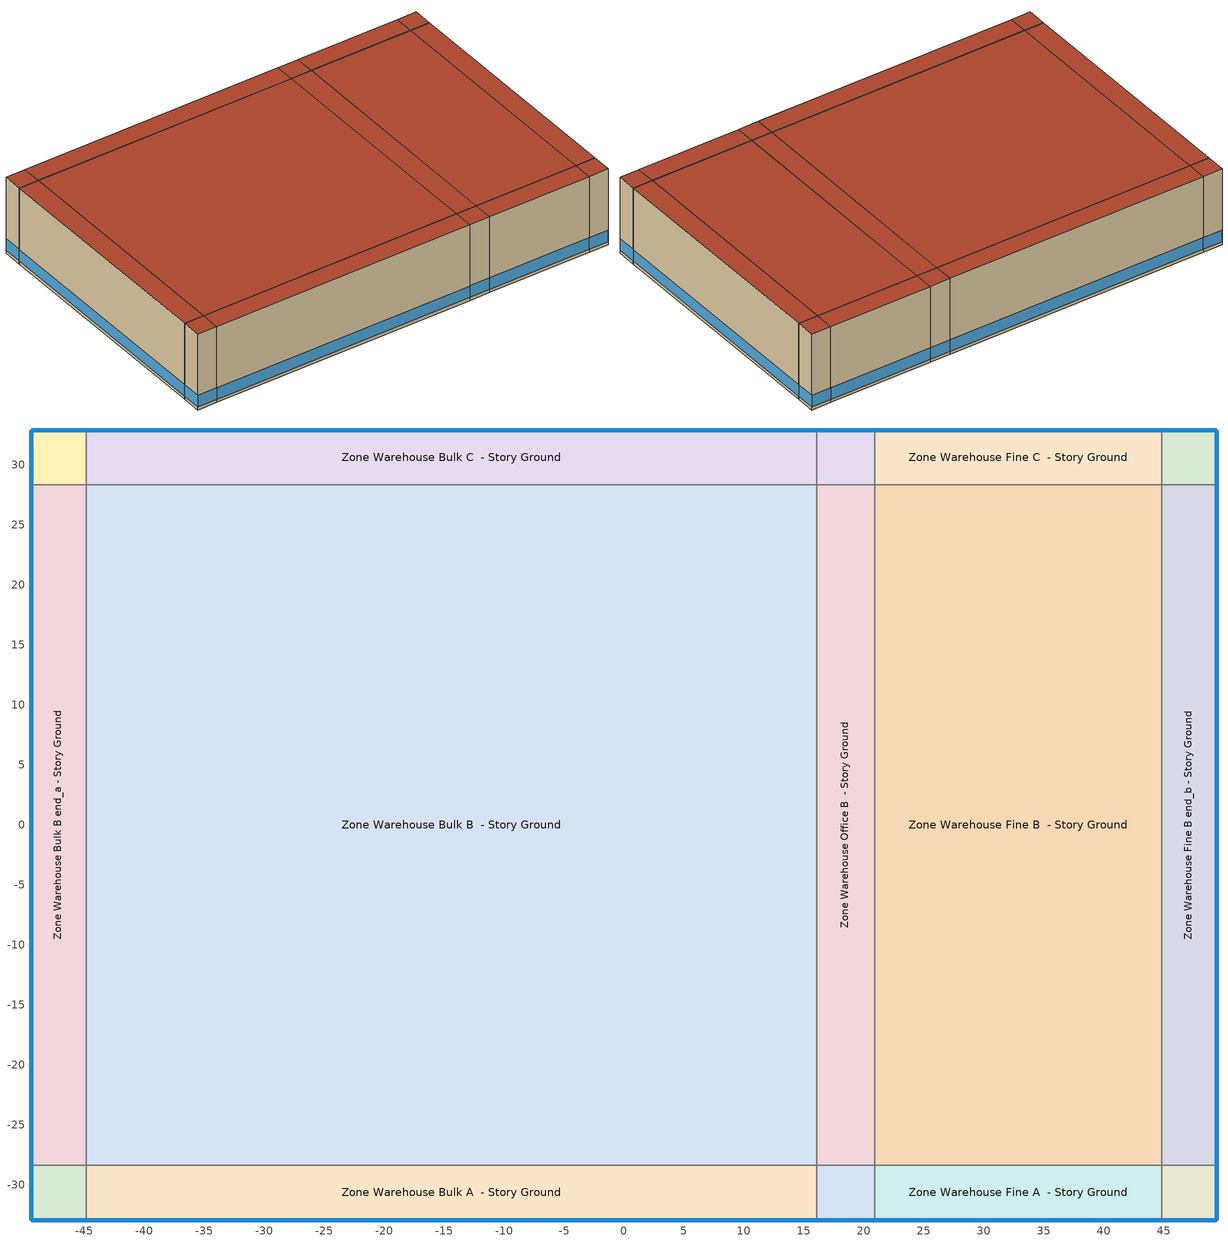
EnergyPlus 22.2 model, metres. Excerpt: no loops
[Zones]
Zone Warehouse Bulk A  - Story Ground
 floor ground (Foundation F 093 Perim 6089 Area 27839): -44.81,-32.92 -44.81,-28.35 16.08,-28.35 16.08,-32.92 z0
 wall outside (Typical Insulated Exterior Mass Wall R-20.83): -44.81,-32.92 16.08,-32.92 z0:18.29
 wall to Zone Warehouse Bulk A end_a - Story Ground (Typical Interior Wall): -44.81,-28.35 -44.81,-32.92 z0:18.29
 wall to Zone Warehouse Bulk B  - Story Ground (Typical Interior Wall): 16.08,-28.35 -44.81,-28.35 z0:18.29
 wall to Zone Warehouse Office A  - Story Ground (Typical Interior Wall): 16.08,-32.92 16.08,-28.35 z0:18.29
 window (U 0.38 SHGC 0.45 Simple Glazing Window U-0.38 SHGC 0.45): -44.79,-32.92 16.05,-32.92 z0.76:3.51
 roof outside (Typical Insulated Metal Building Roof R-27.03): 16.08,-32.92 16.08,-28.35 -44.81,-28.35 -44.81,-32.92 z18.29
Zone Warehouse Bulk A end_a - Story Ground
 floor ground (Foundation F 093 Perim 914 Area 209): -49.38,-32.92 -49.38,-28.35 -44.81,-28.35 -44.81,-32.92 z0
 wall outside (Typical Insulated Exterior Mass Wall R-20.83): -49.38,-28.35 -49.38,-32.92 -44.81,-32.92 z0:18.29
 wall to Zone Warehouse Bulk B end_a - Story Ground (Typical Interior Wall): -44.81,-28.35 -49.38,-28.35 z0:18.29
 window (U 0.38 SHGC 0.45 Simple Glazing Window U-0.38 SHGC 0.45): -49.38,-28.38 -49.38,-32.9 / -49.36,-32.92 -44.84,-32.92 z0.76:3.54
 roof outside (Typical Insulated Metal Building Roof R-27.03): -44.81,-32.92 -44.81,-28.35 -49.38,-28.35 -49.38,-32.92 z18.29
Zone Warehouse Bulk B  - Story Ground
 floor ground (Foundation F 093 Perim 0 Area 345251): -44.81,-28.35 -44.81,28.35 16.08,28.35 16.08,-28.35 z0
 wall to Zone Warehouse Bulk B end_a - Story Ground (Typical Interior Wall): -44.81,28.35 -44.81,-28.35 z0:18.29
 wall to Zone Warehouse Bulk C  - Story Ground (Typical Interior Wall): 16.08,28.35 -44.81,28.35 z0:18.29
 wall to Zone Warehouse Office B  - Story Ground (Typical Interior Wall): 16.08,-28.35 16.08,28.35 z0:18.29
 roof outside (Typical Insulated Metal Building Roof R-27.03): 16.08,-28.35 16.08,28.35 -44.81,28.35 -44.81,-28.35 z18.29
Zone Warehouse Bulk B end_a - Story Ground
 floor ground (Foundation F 093 Perim 567 Area 25923): -49.38,-28.35 -49.38,28.35 -44.81,28.35 -44.81,-28.35 z0
 wall outside (Typical Insulated Exterior Mass Wall R-20.83): -49.38,28.35 -49.38,-28.35 z0:18.29
 wall to Zone Warehouse Bulk C end_a - Story Ground (Typical Interior Wall): -44.81,28.35 -49.38,28.35 z0:18.29
 window (U 0.38 SHGC 0.45 Simple Glazing Window U-0.38 SHGC 0.45): -49.38,28.32 -49.38,-28.32 z0.76:3.51
 roof outside (Typical Insulated Metal Building Roof R-27.03): -44.81,-28.35 -44.81,28.35 -49.38,28.35 -49.38,-28.35 z18.29
Zone Warehouse Bulk C  - Story Ground
 floor ground (Foundation F 093 Perim 6089 Area 27839): -44.81,28.35 -44.81,32.92 16.08,32.92 16.08,28.35 z0
 wall outside (Typical Insulated Exterior Mass Wall R-20.83): 16.08,32.92 -44.81,32.92 z0:18.29
 wall to Zone Warehouse Bulk C end_a - Story Ground (Typical Interior Wall): -44.81,32.92 -44.81,28.35 z0:18.29
 wall to Zone Warehouse Office C  - Story Ground (Typical Interior Wall): 16.08,28.35 16.08,32.92 z0:18.29
 window (U 0.38 SHGC 0.45 Simple Glazing Window U-0.38 SHGC 0.45): 16.05,32.92 -44.79,32.92 z0.76:3.51
 roof outside (Typical Insulated Metal Building Roof R-27.03): 16.08,28.35 16.08,32.92 -44.81,32.92 -44.81,28.35 z18.29
Zone Warehouse Bulk C end_a - Story Ground
 floor ground (Foundation F 093 Perim 914 Area 209): -49.38,28.35 -49.38,32.92 -44.81,32.92 -44.81,28.35 z0
 wall outside (Typical Insulated Exterior Mass Wall R-20.83): -44.81,32.92 -49.38,32.92 -49.38,28.35 z0:18.29
 window (U 0.38 SHGC 0.45 Simple Glazing Window U-0.38 SHGC 0.45): -49.38,32.9 -49.38,28.38 / -44.84,32.92 -49.36,32.92 z0.76:3.54
 roof outside (Typical Insulated Metal Building Roof R-27.03): -44.81,28.35 -44.81,32.92 -49.38,32.92 -49.38,28.35 z18.29
Zone Warehouse Fine A  - Story Ground
 floor ground (Foundation F 093 Perim 2389 Area 10924): 20.92,-32.92 20.92,-28.35 44.81,-28.35 44.81,-32.92 z0
 wall outside (Typical Insulated Exterior Mass Wall R-20.83): 20.92,-32.92 44.81,-32.92 z0:18.29
 wall to Zone Warehouse Office A  - Story Ground (Typical Interior Wall): 20.92,-28.35 20.92,-32.92 z0:18.29
 wall to Zone Warehouse Fine B  - Story Ground (Typical Interior Wall): 44.81,-28.35 20.92,-28.35 z0:18.29
 wall to Zone Warehouse Fine A end_b - Story Ground (Typical Interior Wall): 44.81,-32.92 44.81,-28.35 z0:18.29
 window (U 0.38 SHGC 0.45 Simple Glazing Window U-0.38 SHGC 0.45): 20.94,-32.92 44.79,-32.92 z0.76:3.51
 roof outside (Typical Insulated Metal Building Roof R-27.03): 44.81,-32.92 44.81,-28.35 20.92,-28.35 20.92,-32.92 z18.29
Zone Warehouse Fine A end_b - Story Ground
 floor ground (Foundation F 093 Perim 914 Area 209): 44.81,-32.92 44.81,-28.35 49.38,-28.35 49.38,-32.92 z0
 wall outside (Typical Insulated Exterior Mass Wall R-20.83): 44.81,-32.92 49.38,-32.92 49.38,-28.35 z0:18.29
 wall to Zone Warehouse Fine B end_b - Story Ground (Typical Interior Wall): 49.38,-28.35 44.81,-28.35 z0:18.29
 window (U 0.38 SHGC 0.45 Simple Glazing Window U-0.38 SHGC 0.45): 49.38,-32.9 49.38,-28.38 / 44.84,-32.92 49.36,-32.92 z0.76:3.54
 roof outside (Typical Insulated Metal Building Roof R-27.03): 49.38,-32.92 49.38,-28.35 44.81,-28.35 44.81,-32.92 z18.29
Zone Warehouse Fine B  - Story Ground
 floor ground (Foundation F 093 Perim 0 Area 135471): 20.92,-28.35 20.92,28.35 44.81,28.35 44.81,-28.35 z0
 wall to Zone Warehouse Office B  - Story Ground (Typical Interior Wall): 20.92,28.35 20.92,-28.35 z0:18.29
 wall to Zone Warehouse Fine C  - Story Ground (Typical Interior Wall): 44.81,28.35 20.92,28.35 z0:18.29
 wall to Zone Warehouse Fine B end_b - Story Ground (Typical Interior Wall): 44.81,-28.35 44.81,28.35 z0:18.29
 roof outside (Typical Insulated Metal Building Roof R-27.03): 44.81,-28.35 44.81,28.35 20.92,28.35 20.92,-28.35 z18.29
Zone Warehouse Fine B end_b - Story Ground
 floor ground (Foundation F 093 Perim 567 Area 25923): 44.81,-28.35 44.81,28.35 49.38,28.35 49.38,-28.35 z0
 wall outside (Typical Insulated Exterior Mass Wall R-20.83): 49.38,-28.35 49.38,28.35 z0:18.29
 wall to Zone Warehouse Fine C end_b - Story Ground (Typical Interior Wall): 49.38,28.35 44.81,28.35 z0:18.29
 window (U 0.38 SHGC 0.45 Simple Glazing Window U-0.38 SHGC 0.45): 49.38,-28.32 49.38,28.32 z0.76:3.51
 roof outside (Typical Insulated Metal Building Roof R-27.03): 49.38,-28.35 49.38,28.35 44.81,28.35 44.81,-28.35 z18.29
Zone Warehouse Fine C  - Story Ground
 floor ground (Foundation F 093 Perim 2389 Area 10924): 20.92,28.35 20.92,32.92 44.81,32.92 44.81,28.35 z0
 wall outside (Typical Insulated Exterior Mass Wall R-20.83): 44.81,32.92 20.92,32.92 z0:18.29
 wall to Zone Warehouse Office C  - Story Ground (Typical Interior Wall): 20.92,32.92 20.92,28.35 z0:18.29
 wall to Zone Warehouse Fine C end_b - Story Ground (Typical Interior Wall): 44.81,28.35 44.81,32.92 z0:18.29
 window (U 0.38 SHGC 0.45 Simple Glazing Window U-0.38 SHGC 0.45): 44.79,32.92 20.94,32.92 z0.76:3.51
 roof outside (Typical Insulated Metal Building Roof R-27.03): 44.81,28.35 44.81,32.92 20.92,32.92 20.92,28.35 z18.29
Zone Warehouse Fine C end_b - Story Ground
 floor ground (Foundation F 093 Perim 914 Area 209): 44.81,28.35 44.81,32.92 49.38,32.92 49.38,28.35 z0
 wall outside (Typical Insulated Exterior Mass Wall R-20.83): 49.38,28.35 49.38,32.92 44.81,32.92 z0:18.29
 window (U 0.38 SHGC 0.45 Simple Glazing Window U-0.38 SHGC 0.45): 49.36,32.92 44.84,32.92 / 49.38,28.38 49.38,32.9 z0.76:3.54
 roof outside (Typical Insulated Metal Building Roof R-27.03): 49.38,28.35 49.38,32.92 44.81,32.92 44.81,28.35 z18.29
Zone Warehouse Office A  - Story Ground
 floor ground (Foundation F 093 Perim 484 Area 2213): 16.08,-32.92 16.08,-28.35 20.92,-28.35 20.92,-32.92 z0
 wall outside (Typical Insulated Exterior Mass Wall R-20.83): 16.08,-32.92 20.92,-32.92 z0:18.29
 wall to Zone Warehouse Office B  - Story Ground (Typical Interior Wall): 20.92,-28.35 16.08,-28.35 z0:18.29
 window (U 0.38 SHGC 0.45 Simple Glazing Window U-0.38 SHGC 0.45): 16.1,-32.92 20.89,-32.92 z0.76:3.53
 roof outside (Typical Insulated Metal Building Roof R-27.03): 20.92,-32.92 20.92,-28.35 16.08,-28.35 16.08,-32.92 z18.29
Zone Warehouse Office B  - Story Ground
 floor ground (Foundation F 093 Perim 0 Area 2744): 16.08,-28.35 16.08,28.35 20.92,28.35 20.92,-28.35 z0
 wall to Zone Warehouse Office C  - Story Ground (Typical Interior Wall): 20.92,28.35 16.08,28.35 z0:18.29
 roof outside (Typical Insulated Metal Building Roof R-27.03): 20.92,-28.35 20.92,28.35 16.08,28.35 16.08,-28.35 z18.29
Zone Warehouse Office C  - Story Ground
 floor ground (Foundation F 093 Perim 484 Area 2213): 16.08,28.35 16.08,32.92 20.92,32.92 20.92,28.35 z0
 wall outside (Typical Insulated Exterior Mass Wall R-20.83): 20.92,32.92 16.08,32.92 z0:18.29
 window (U 0.38 SHGC 0.45 Simple Glazing Window U-0.38 SHGC 0.45): 20.89,32.92 16.1,32.92 z0.76:3.53
 roof outside (Typical Insulated Metal Building Roof R-27.03): 20.92,28.35 20.92,32.92 16.08,32.92 16.08,28.35 z18.29
[Building]
90.1-2016|Warehouse: North Axis {deg}=0; Terrain=Urban; Loads Convergence Tolerance Value {W}=0.04; Temperature Convergence Tolerance Value {deltaC}=0.2; Solar Distribution=FullInteriorAndExterior; Maximum Number of Warmup Days=25; Minimum Number of Warmup Days=6
[Site:Location]
Kodiak: Latitude {deg}=57.75; Longitude {deg}=-152.49; Time Zone {hr}=-9; Elevation {m}=34
[Site:GroundTemperature:FCfactorMethod]
January Ground Temperature {C}=-3.1; February Ground Temperature {C}=-17.7; March Ground Temperature {C}=-19.3; April Ground Temperature {C}=-17.6; May Ground Temperature {C}=-15.4; June Ground Temperature {C}=-10.3; July Ground Temperature {C}=0.7; August Ground Temperature {C}=10.6; September Ground Temperature {C}=16; October Ground Temperature {C}=16.9; November Ground Temperature {C}=14.2; December Ground Temperature {C}=6.7
[Site:WaterMainsTemperature]
Calculation Method=Correlation; Annual Average Outdoor Air Temperature {C}=-1.525; Maximum Difference In Monthly Average Outdoor Air Temperatures {deltaC}=36.2
[SizingPeriod:DesignDay] Day of Month=21; Dry-Bulb Temperature Range Modifier Type=DefaultMultipliers; Humidity Condition Type=Wetbulb; Barometric Pressure {Pa}=100917; Rain Indicator=No; Snow Indicator=No; Daylight Saving Time Indicator=No; Begin Environment Reset Mode=FullResetAtBeginEnvironment
Name | Month | Day Type | Maximum Dry-Bulb Temperature {C} | Daily Dry-Bulb Temperature Range {deltaC} | Wetbulb or DewPoint at Maximum Dry-Bulb {C} | Wind Speed {m/s} | Wind Direction {deg} | Solar Model Indicator | ASHRAE Clear Sky Optical Depth for Beam Irradiance (taub) | ASHRAE Clear Sky Optical Depth for Diffuse Irradiance (taud) | Sky Clearness
Kodiak Ann Clg .4% Condns DB=>MWB | 8 | SummerDesignDay | 20.3 | 6.3 | 14.1 | 5 | 320 | ASHRAETau | 0.322 | 2.497
Kodiak Ann Clg .4% Condns WB=>MDB | 8 | SummerDesignDay | 18.9 | 6.3 | 15 | 5 | 320 | ASHRAETau | 0.322 | 2.497
Kodiak Ann Htg 99.6% Condns DB | 1 | WinterDesignDay | -12.8 | 0 | -12.8 | 5.6 | 290 | ASHRAEClearSky |  |  | 0
Kodiak April .4% Condns DB=>MCWB | 4 | SummerDesignDay | 12.9 | 5.4 | 7 | 5 | 320 | ASHRAETau | 0.323 | 2.439
Kodiak April .4% Condns WB=>MCDB | 4 | SummerDesignDay | 11.4 | 5.4 | 8 | 5 | 320 | ASHRAETau | 0.323 | 2.439
Kodiak August .4% Condns DB=>MCWB | 8 | SummerDesignDay | 22.6 | 6.3 | 16 | 5 | 320 | ASHRAETau | 0.322 | 2.497
Kodiak August .4% Condns WB=>MCDB | 8 | SummerDesignDay | 21.4 | 6.3 | 16.9 | 5 | 320 | ASHRAETau | 0.322 | 2.497
Kodiak December .4% Condns DB=>MCWB | 12 | SummerDesignDay | 6.9 | 5.1 | 5.6 | 5 | 320 | ASHRAETau | 0.359 | 2.403
Kodiak December .4% Condns WB=>MCDB | 12 | SummerDesignDay | 6.5 | 5.1 | 6.2 | 5 | 320 | ASHRAETau | 0.359 | 2.403
Kodiak February .4% Condns DB=>MCWB | 2 | SummerDesignDay | 6.9 | 4.9 | 4.6 | 5 | 320 | ASHRAETau | 0.336 | 2.429
Kodiak February .4% Condns WB=>MCDB | 2 | SummerDesignDay | 6.1 | 4.9 | 5.5 | 5 | 320 | ASHRAETau | 0.336 | 2.429
Kodiak January .4% Condns DB=>MCWB | 1 | SummerDesignDay | 6.8 | 4.7 | 4 | 5 | 320 | ASHRAETau | 0.326 | 2.48
Kodiak January .4% Condns WB=>MCDB | 1 | SummerDesignDay | 5.7 | 4.7 | 5.5 | 5 | 320 | ASHRAETau | 0.326 | 2.48
Kodiak July .4% Condns DB=>MCWB | 7 | SummerDesignDay | 24.2 | 5.5 | 16.2 | 5 | 320 | ASHRAETau | 0.316 | 2.499
Kodiak July .4% Condns WB=>MCDB | 7 | SummerDesignDay | 22.8 | 5.5 | 16.6 | 5 | 320 | ASHRAETau | 0.316 | 2.499
Kodiak June .4% Condns DB=>MCWB | 6 | SummerDesignDay | 22.3 | 5.4 | 13.8 | 5 | 320 | ASHRAETau | 0.317 | 2.453
Kodiak June .4% Condns WB=>MCDB | 6 | SummerDesignDay | 20.3 | 5.4 | 14.7 | 5 | 320 | ASHRAETau | 0.317 | 2.453
Kodiak March .4% Condns DB=>MCWB | 3 | SummerDesignDay | 8.3 | 5.5 | 3.9 | 5 | 320 | ASHRAETau | 0.337 | 2.384
Kodiak March .4% Condns WB=>MCDB | 3 | SummerDesignDay | 6.3 | 5.5 | 5.2 | 5 | 320 | ASHRAETau | 0.337 | 2.384
Kodiak May .4% Condns DB=>MCWB | 5 | SummerDesignDay | 18.8 | 5.9 | 10.5 | 5 | 320 | ASHRAETau | 0.314 | 2.447
Kodiak May .4% Condns WB=>MCDB | 5 | SummerDesignDay | 17 | 5.9 | 11.2 | 5 | 320 | ASHRAETau | 0.314 | 2.447
Kodiak November .4% Condns DB=>MCWB | 11 | SummerDesignDay | 9.4 | 5.3 | 7.3 | 5 | 320 | ASHRAETau | 0.358 | 2.388
Kodiak November .4% Condns WB=>MCDB | 11 | SummerDesignDay | 8.7 | 5.3 | 8.2 | 5 | 320 | ASHRAETau | 0.358 | 2.388
Kodiak October .4% Condns DB=>MCWB | 10 | SummerDesignDay | 12.6 | 6.2 | 9.4 | 5 | 320 | ASHRAETau | 0.34 | 2.431
Kodiak October .4% Condns WB=>MCDB | 10 | SummerDesignDay | 11.3 | 6.2 | 10.7 | 5 | 320 | ASHRAETau | 0.34 | 2.431
Kodiak September .4% Condns DB=>MCWB | 9 | SummerDesignDay | 18 | 6.4 | 12.5 | 5 | 320 | ASHRAETau | 0.333 | 2.489
Kodiak September .4% Condns WB=>MCDB | 9 | SummerDesignDay | 16.2 | 6.4 | 13.8 | 5 | 320 | ASHRAETau | 0.333 | 2.489
[Material] Thermal Absorptance=0.9
Name | Roughness | Thickness {m} | Conductivity {W/m-K} | Density {kg/m3} | Specific Heat {J/kg-K} | Solar Absorptance | Visible Absorptance
1/2IN Gypsum | Smooth | 0.0127 | 0.16 | 784.9 | 830 | 0.4 | 0.4
1IN Stucco | Smooth | 0.0253 | 0.6918 | 1858 | 837 | 0.7 | 0.92
8IN CONCRETE HW RefBldg | Rough | 0.2032 | 1.311 | 2240 | 836.8 | 0.7 | 0.7
G01 13mm gypsum board | Smooth | 0.0127 | 0.16 | 800 | 1090 | 0.7 | 0.5
Metal Roof Surface | Smooth | 0.0008 | 45.28 | 7824 | 500 | 0.7 | 0.7
[Material:NoMass] Roughness=Smooth; Thermal Absorptance=0.9; Solar Absorptance=0.7; Visible Absorptance=0.7
Name | Thermal Resistance {m2-K/W}
Typical Insulation R-18.44 | 3.24833
Typical Insulation R-26.25 | 4.62235
[WindowMaterial:SimpleGlazingSystem]
U 0.38 SHGC 0.45 Simple Glazing U-0.38 SHGC 0.45: U-Factor {W/m2-K}=2.15774; Solar Heat Gain Coefficient=0.45
[Construction]
Typical Insulated Exterior Mass Wall R-20.83: 1IN Stucco, 8IN CONCRETE HW RefBldg, Typical Insulation R-18.44, 1/2IN Gypsum
Typical Insulated Metal Building Roof R-27.03: Metal Roof Surface, Typical Insulation R-26.25
Typical Interior Wall: G01 13mm gypsum board, G01 13mm gypsum board
U 0.38 SHGC 0.45 Simple Glazing Window U-0.38 SHGC 0.45: U 0.38 SHGC 0.45 Simple Glazing U-0.38 SHGC 0.45
[Construction:FfactorGroundFloor] F-Factor {W/m-K}=0.934597
Name | Area {m2} | PerimeterExposed {m}
Foundation F 093 Perim 0 Area 135471 | 1354.71 | 0
Foundation F 093 Perim 0 Area 2744 | 274.405 | 0
Foundation F 093 Perim 0 Area 345251 | 3452.51 | 0
Foundation F 093 Perim 2389 Area 10924 | 109.237 | 23.8925
Foundation F 093 Perim 484 Area 2213 | 22.1265 | 4.83956
Foundation F 093 Perim 567 Area 25923 | 259.234 | 56.7003
Foundation F 093 Perim 6089 Area 27839 | 278.391 | 60.8904
Foundation F 093 Perim 914 Area 209 | 20.9032 | 9.144
[Zone] Multiplier=1; Part of Total Floor Area=Yes
Zone Warehouse Bulk A  - Story Ground; Zone Warehouse Bulk A end_a - Story Ground; Zone Warehouse Bulk B  - Story Ground; Zone Warehouse Bulk B end_a - Story Ground; Zone Warehouse Bulk C  - Story Ground; Zone Warehouse Bulk C end_a - Story Ground; Zone Warehouse Fine A  - Story Ground; Zone Warehouse Fine A end_b - Story Ground; Zone Warehouse Fine B  - Story Ground; Zone Warehouse Fine B end_b - Story Ground; Zone Warehouse Fine C  - Story Ground; Zone Warehouse Fine C end_b - Story Ground; Zone Warehouse Office A  - Story Ground; Zone Warehouse Office B  - Story Ground; Zone Warehouse Office C  - Story Ground
[Space]
Name | Zone | Space Type
Warehouse Bulk A  - Story Ground | Zone Warehouse Bulk A  - Story Ground | Warehouse Bulk - 90.1-2016
Warehouse Bulk A end_a - Story Ground | Zone Warehouse Bulk A end_a - Story Ground | Warehouse Bulk - 90.1-2016
Warehouse Bulk B  - Story Ground | Zone Warehouse Bulk B  - Story Ground | Warehouse Bulk - 90.1-2016
Warehouse Bulk B end_a - Story Ground | Zone Warehouse Bulk B end_a - Story Ground | Warehouse Bulk - 90.1-2016
Warehouse Bulk C  - Story Ground | Zone Warehouse Bulk C  - Story Ground | Warehouse Bulk - 90.1-2016
Warehouse Bulk C end_a - Story Ground | Zone Warehouse Bulk C end_a - Story Ground | Warehouse Bulk - 90.1-2016
Warehouse Fine A  - Story Ground | Zone Warehouse Fine A  - Story Ground | Warehouse Fine - 90.1-2016
Warehouse Fine A end_b - Story Ground | Zone Warehouse Fine A end_b - Story Ground | Warehouse Fine - 90.1-2016
Warehouse Fine B  - Story Ground | Zone Warehouse Fine B  - Story Ground | Warehouse Fine - 90.1-2016
Warehouse Fine B end_b - Story Ground | Zone Warehouse Fine B end_b - Story Ground | Warehouse Fine - 90.1-2016
Warehouse Fine C  - Story Ground | Zone Warehouse Fine C  - Story Ground | Warehouse Fine - 90.1-2016
Warehouse Fine C end_b - Story Ground | Zone Warehouse Fine C end_b - Story Ground | Warehouse Fine - 90.1-2016
Warehouse Office A  - Story Ground | Zone Warehouse Office A  - Story Ground | Warehouse Office - 90.1-2016
Warehouse Office B  - Story Ground | Zone Warehouse Office B  - Story Ground | Warehouse Office - 90.1-2016
Warehouse Office C  - Story Ground | Zone Warehouse Office C  - Story Ground | Warehouse Office - 90.1-2016
[SpaceList]
Warehouse Bulk - 90.1-2016: Warehouse Bulk A end_a - Story Ground, Warehouse Bulk B end_a - Story Ground, Warehouse Bulk C end_a - Story Ground, Warehouse Bulk A  - Story Ground, Warehouse Bulk B  - Story Ground, Warehouse Bulk C  - Story Ground
Warehouse Fine - 90.1-2016: Warehouse Fine C end_b - Story Ground, Warehouse Fine A  - Story Ground, Warehouse Fine B  - Story Ground, Warehouse Fine A end_b - Story Ground, Warehouse Fine B end_b - Story Ground, Warehouse Fine C  - Story Ground
Warehouse Office - 90.1-2016: Warehouse Office C  - Story Ground, Warehouse Office A  - Story Ground, Warehouse Office B  - Story Ground
[Lights] Design Level Calculation Method=Watts/Area; Return Air Fraction=0; Fraction Visible=0.18; Fraction Replaceable=1
Name | Zone or ZoneList or Space or SpaceList | Schedule | Watts per Zone Floor Area {W/m2} | Fraction Radiant
Warehouse Bulk Lights | Warehouse Bulk - 90.1-2016 | Warehouse BLDG_LIGHT_STORAGE_SCH | 3.76737 | 0.42
Warehouse Fine Lights | Warehouse Fine - 90.1-2016 | Warehouse BLDG_LIGHT_STORAGE_SCH | 7.4271 | 0.42
Warehouse Office Lights | Warehouse Office - 90.1-2016 | Warehouse BLDG_LIGHT_OFFICE_SCH_2013 | 8.50349 | 0.37
[ElectricEquipment] Design Level Calculation Method=Watts/Area; Fraction Latent=0; Fraction Radiant=0.5; Fraction Lost=0
Name | Zone or ZoneList or Space or SpaceList | Schedule | Watts per Zone Floor Area {W/m2}
Warehouse Bulk Elec Equip | Warehouse Bulk - 90.1-2016 | Warehouse Bldg Equip | 2.55842
Warehouse Office Elec Equip | Warehouse Office - 90.1-2016 | Warehouse Office_Plug_SCH_2013 | 8.07293
[ZoneInfiltration:DesignFlowRate] Schedule=Always On Discrete; Design Flow Rate Calculation Method=Flow/ExteriorArea; Constant Term Coefficient=0; Temperature Term Coefficient=0; Velocity Term Coefficient=0.224; Velocity Squared Term Coefficient=0
Name | Zone or ZoneList or Space or SpaceList | Flow Rate per Exterior Surface Area {m3/s-m2}
Warehouse Bulk A  - Story Ground Infiltration | Warehouse Bulk A  - Story Ground | 0.000455659
Warehouse Bulk A end_a - Story Ground Infiltration | Warehouse Bulk A end_a - Story Ground | 0.000506287
Warehouse Bulk B end_a - Story Ground Infiltration | Warehouse Bulk B end_a - Story Ground | 0.000455659
Warehouse Bulk C  - Story Ground Infiltration | Warehouse Bulk C  - Story Ground | 0.000455659
Warehouse Bulk C end_a - Story Ground Infiltration | Warehouse Bulk C end_a - Story Ground | 0.000506287
Warehouse Fine A  - Story Ground Infiltration | Warehouse Fine A  - Story Ground | 0.000455659
Warehouse Fine A end_b - Story Ground Infiltration | Warehouse Fine A end_b - Story Ground | 0.000506287
Warehouse Fine B end_b - Story Ground Infiltration | Warehouse Fine B end_b - Story Ground | 0.000455659
Warehouse Fine C  - Story Ground Infiltration | Warehouse Fine C  - Story Ground | 0.000455659
Warehouse Fine C end_b - Story Ground Infiltration | Warehouse Fine C end_b - Story Ground | 0.000506287
Warehouse Office A  - Story Ground Infiltration | Warehouse Office A  - Story Ground | 0.000455659
Warehouse Office C  - Story Ground Infiltration | Warehouse Office C  - Story Ground | 0.000455659
[Daylighting:Controls] Lighting Control Type=Stepped; Minimum Input Power Fraction for Continuous or ContinuousOff Dimming Control=0.3; Minimum Light Output Fraction for Continuous or ContinuousOff Dimming Control=0.2; Number of Stepped Control Steps=3; Probability Lighting will be Reset When Needed in Manual Stepped Control=1; Glare Calculation Azimuth Angle of View Direction Clockwise from Zone y-Axis {deg}=-0; Maximum Allowable Discomfort Glare Index=22
Name | Zone or Space | Glare Calculation Daylighting Reference Point | Daylighting Reference Point Name 1 | Fraction of Lights Controlled by Reference Point 1 | Illuminance Setpoint at Reference Point 1 {lux} | Daylighting Reference Point Name 2 | Fraction of Lights Controlled by Reference Point 2 | Illuminance Setpoint at Reference Point 2 {lux}
Zone Warehouse Bulk A  - Story Ground DaylightingControls | Zone Warehouse Bulk A  - Story Ground | Warehouse Bulk A  - Story Ground Daylt Sensor 1 | Warehouse Bulk A  - Story Ground Daylt Sensor 1 | 0.767 | 215 | Warehouse Bulk A  - Story Ground Daylt Sensor 2 | 0.232 | 215
Zone Warehouse Bulk B end_a - Story Ground DaylightingControls | Zone Warehouse Bulk B end_a - Story Ground | Warehouse Bulk B end_a - Story Ground Daylt Sensor 1 | Warehouse Bulk B end_a - Story Ground Daylt Sensor 1 | 0.767 | 215 | Warehouse Bulk B end_a - Story Ground Daylt Sensor 2 | 0.232 | 215
Zone Warehouse Bulk C  - Story Ground DaylightingControls | Zone Warehouse Bulk C  - Story Ground | Warehouse Bulk C  - Story Ground Daylt Sensor 1 | Warehouse Bulk C  - Story Ground Daylt Sensor 1 | 0.767 | 215 | Warehouse Bulk C  - Story Ground Daylt Sensor 2 | 0.232 | 215
Zone Warehouse Fine A  - Story Ground DaylightingControls | Zone Warehouse Fine A  - Story Ground | Warehouse Fine A  - Story Ground Daylt Sensor 1 | Warehouse Fine A  - Story Ground Daylt Sensor 1 | 0.768 | 323 | Warehouse Fine A  - Story Ground Daylt Sensor 2 | 0.231 | 323
Zone Warehouse Fine B end_b - Story Ground DaylightingControls | Zone Warehouse Fine B end_b - Story Ground | Warehouse Fine B end_b - Story Ground Daylt Sensor 1 | Warehouse Fine B end_b - Story Ground Daylt Sensor 1 | 0.767 | 323 | Warehouse Fine B end_b - Story Ground Daylt Sensor 2 | 0.232 | 323
Zone Warehouse Fine C  - Story Ground DaylightingControls | Zone Warehouse Fine C  - Story Ground | Warehouse Fine C  - Story Ground Daylt Sensor 1 | Warehouse Fine C  - Story Ground Daylt Sensor 1 | 0.768 | 323 | Warehouse Fine C  - Story Ground Daylt Sensor 2 | 0.231 | 323
[People]
Warehouse Office People: Zone or ZoneList or Space or SpaceList=Warehouse Office - 90.1-2016; Number of People Schedule=Warehouse BLDG_OCC_SCH; Number of People Calculation Method=People/Area; People per Floor Area {person/m2}=0.0210973; Fraction Radiant=0.3; Activity Level Schedule=Warehouse Office Activity Schedule; Work Efficiency Schedule=Work Efficiency Schedule; Clothing Insulation Schedule=Clothing Schedule; Air Velocity Schedule=Air Velocity Schedule
[AvailabilityManager:NightCycle] Applicability Schedule=Always On Discrete; Fan Schedule=Always On Discrete; Control Type=CycleOnAny; Thermostat Tolerance {deltaC}=1; Cycling Run Time Control Type=FixedRunTime; Cycling Run Time {s}=1800
Availability Manager Night Cycle 6; Availability Manager Night Cycle 7; Availability Manager Night Cycle 8; Availability Manager Night Cycle 9; Availability Manager Night Cycle 10; Availability Manager Night Cycle 11; Availability Manager Night Cycle 12; Availability Manager Night Cycle 13; Availability Manager Night Cycle 14
[AvailabilityManager:Scheduled] Schedule=Always On Discrete
Zone Warehouse Fine A  - Story Ground PSZ-AC OA System Availability Manager; Zone Warehouse Fine A end_b - Story Ground PSZ-AC OA System Availability Manager; Zone Warehouse Fine B  - Story Ground PSZ-AC OA System Availability Manager; Zone Warehouse Fine B end_b - Story Ground PSZ-AC OA System Availability Manager; Zone Warehouse Fine C  - Story Ground PSZ-AC OA System Availability Manager; Zone Warehouse Fine C end_b - Story Ground PSZ-AC OA System Availability Manager; Zone Warehouse Office A  - Story Ground PSZ-AC OA System Availability Manager; Zone Warehouse Office B  - Story Ground PSZ-AC OA System Availability Manager; Zone Warehouse Office C  - Story Ground PSZ-AC OA System Availability Manager
[Exterior:Lights] Control Option=AstronomicalClock
Name | Schedule | Design Level {W}
NonDimming Exterior Lights Def | OfficeSmall Exterior_lighting_schedule_a | 50.7
Occ Sensing Exterior Lights Def | OfficeSmall Exterior_lighting_schedule_b | 861.3
[Schedule:Day:Interval]
Warehouse BLDG_LIGHT_STORAGE_SCH Sat|Wkdy Day: Average, 06:30, 0.1, 06:40, 0.183333, 06:50, 0.266667, 07:00, 0.35, 07:10, 0.433333, 07:20, 0.516667, 07:30, 0.6, 07:40, 0.625, 07:50, 0.65, 08:00, 0.675, 08:09, 0.7, 08:19, 0.725, 08:29, 0.75, 08:30, 0.75, 08:39, 0.766667, 08:49, 0.783333, 08:59, 0.8, 09:09, 0.816667, 09:19, 0.833333, 09:29, 0.85, 09:30, 0.85, 15:30, 0.85, 15:39, 0.833333, 15:49, 0.816667, 15:59, 0.8, 16:09, 0.783333, 16:19, 0.766667, 16:30, 0.75, 16:40, 0.725, 16:50, 0.7, 17:00, 0.675, 17:10, 0.65, 17:20, 0.625, 17:30, 0.6, 17:40, 0.516667, 17:50, 0.433333, 18:00, 0.35, 18:10, 0.266667, 18:20, 0.183333, 18:30, 0.1, 24:00, 0.1
Warehouse BLDG_LIGHT_STORAGE_SCH Default: Average, 24:00, 0.1
Warehouse BLDG_LIGHT_STORAGE_SCH Summer Design Day; Warehouse BLDG_LIGHT_OFFICE_SCH_2013 Summer Design Day; Clothing Schedule Default Winter Clothes; Warehouse Office_Plug_SCH_2013 Summer Design Day: No, 24:00, 1
Warehouse BLDG_LIGHT_STORAGE_SCH Winter Design Day; Warehouse BLDG_LIGHT_OFFICE_SCH_2013 Winter Design Day; Work Efficiency Schedule Default; Warehouse Office_Plug_SCH_2013 Winter Design Day: No, 24:00, 0
Warehouse Bldg Equip Default; autogen Warehouse Bldg Equip 1_day_sch: Average, 08:00, 0.25, 12:00, 1, 13:00, 0.25, 17:00, 1, 24:00, 0.25
Warehouse Bldg Equip Sun|Hol Day; Warehouse BLDG_OCC_SCH Default: Average, 24:00, 0
Warehouse Bldg Equip Summer Design Day; Warehouse Bldg Equip Winter Design Day: No, 08:00, 0.25, 12:00, 1, 13:00, 0.25, 17:00, 1, 24:00, 0.25
Warehouse BLDG_LIGHT_OFFICE_SCH_2013 Sat|Wkdy Day: Average, 05:30, 0.18, 05:40, 0.181315, 05:50, 0.18263, 06:00, 0.183944, 06:10, 0.185259, 06:20, 0.186574, 06:30, 0.187889, 06:40, 0.213757, 06:50, 0.239626, 07:00, 0.265495, 07:10, 0.291363, 07:20, 0.317232, 07:30, 0.343101, 07:40, 0.390754, 07:50, 0.438407, 08:00, 0.48606, 08:09, 0.533713, 08:19, 0.581365, 08:29, 0.629018, 08:30, 0.629018, 11:30, 0.629018, 11:39, 0.616765, 11:49, 0.604511, 11:59, 0.592258, 12:09, 0.580004, 12:19, 0.56775, 12:29, 0.555497, 12:30, 0.555497, 12:39, 0.56775, 12:49, 0.580004, 12:59, 0.592258, 13:09, 0.604511, 13:19, 0.616765, 13:29, 0.629018, 13:30, 0.629018, 16:30, 0.629018, 16:40, 0.607234, 16:50, 0.58545, 17:00, 0.563666, 17:10, 0.541882, 17:20, 0.520097, 17:30, 0.498313, 17:40, 0.445261, 17:50, 0.392209, 18:00, 0.339157, 18:10, 0.286104, 18:20, 0.233052, 18:30, 0.18, 24:00, 0.18
Warehouse BLDG_LIGHT_OFFICE_SCH_2013 Default: Average, 24:00, 0.18
Warehouse BLDG_OCC_SCH WntrDsn|SmrDsn|Sat|Wkdy Day: Average, 05:30, 0, 05:40, 0.0183333, 05:50, 0.0366667, 06:00, 0.055, 06:10, 0.0733333, 06:20, 0.0916667, 06:30, 0.11, 06:40, 0.126667, 06:50, 0.143333, 07:00, 0.16, 07:10, 0.176667, 07:20, 0.193333, 07:30, 0.21, 07:40, 0.341667, 07:50, 0.473333, 08:00, 0.605, 08:09, 0.736667, 08:19, 0.868333, 08:29, 1, 08:30, 1, 11:30, 1, 11:39, 0.921667, 11:49, 0.843333, 11:59, 0.765, 12:09, 0.686667, 12:19, 0.608333, 12:29, 0.53, 12:30, 0.53, 12:39, 0.608333, 12:49, 0.686667, 12:59, 0.765, 13:09, 0.843333, 13:19, 0.921667, 13:29, 1, 13:30, 1, 16:30, 1, 16:40, 0.886667, 16:50, 0.773333, 17:00, 0.66, 17:10, 0.546667, 17:20, 0.433333, 17:30, 0.32, 17:40, 0.266667, 17:50, 0.213333, 18:00, 0.16, 18:10, 0.106667, 18:20, 0.0533333, 18:30, 0, 24:00, 0
Warehouse BLDG_OCC_SCH Summer Design Day; Warehouse BLDG_OCC_SCH Winter Design Day: No, 06:00, 0, 07:00, 0.11, 08:00, 0.21, 12:00, 1, 13:00, 0.53, 17:00, 1, 18:00, 0.32, 24:00, 0
Warehouse Office Activity Schedule Default; autogen Warehouse Office Activity Schedule 0_day_sch; autogen Warehouse Office Activity Schedule 1_day_sch: Average, 24:00, 131.85
Warehouse Office Activity Schedule Summer Design Day; Warehouse Office Activity Schedule Winter Design Day: No, 24:00, 131.85
Air Velocity Schedule Default: No, 24:00, 0.2
Warehouse Office_Plug_SCH_2013 Sat|Wkdy Day: Average, 05:30, 0.245687, 05:40, 0.252714, 05:50, 0.259742, 06:00, 0.266769, 06:10, 0.273797, 06:20, 0.280824, 06:30, 0.287852, 06:40, 0.319835, 06:50, 0.351819, 07:00, 0.383802, 07:10, 0.415786, 07:20, 0.447769, 07:30, 0.479753, 07:40, 0.559711, 07:50, 0.63967, 08:00, 0.719629, 08:09, 0.799588, 08:19, 0.879546, 08:29, 0.959505, 08:30, 0.959505, 11:30, 0.959505, 11:39, 0.94991, 11:49, 0.940315, 11:59, 0.93072, 12:09, 0.921125, 12:19, 0.91153, 12:29, 0.901935, 12:30, 0.901935, 12:39, 0.91153, 12:49, 0.921125, 12:59, 0.93072, 13:09, 0.940315, 13:19, 0.94991, 13:29, 0.959505, 13:30, 0.959505, 16:30, 0.959505, 16:40, 0.879546, 16:50, 0.799588, 17:00, 0.719629, 17:10, 0.63967, 17:20, 0.559711, 17:30, 0.479753, 17:40, 0.440742, 17:50, 0.401731, 18:00, 0.36272, 18:10, 0.323709, 18:20, 0.284698, 18:30, 0.245687, 24:00, 0.245687
Warehouse Office_Plug_SCH_2013 Default: Average, 24:00, 0.25545
OfficeSmall Exterior_lighting_schedule_a Default; OfficeSmall Exterior_lighting_schedule_a Summer Design Day; OfficeSmall Exterior_lighting_schedule_a Winter Design Day: No, 06:00, 0, 24:00, 1
OfficeSmall Exterior_lighting_schedule_b Default; OfficeSmall Exterior_lighting_schedule_b Summer Design Day; OfficeSmall Exterior_lighting_schedule_b Winter Design Day: No, 06:00, 0.7, 24:00, 1
[Schedule:Week:Daily]
Warehouse BLDG_LIGHT_STORAGE_SCH Week Rule - Jan1-Jan4: Warehouse BLDG_LIGHT_STORAGE_SCH Sat|Wkdy Day, Warehouse BLDG_LIGHT_STORAGE_SCH Sat|Wkdy Day, Warehouse BLDG_LIGHT_STORAGE_SCH Sat|Wkdy Day, Warehouse BLDG_LIGHT_STORAGE_SCH Sat|Wkdy Day, Warehouse BLDG_LIGHT_STORAGE_SCH Sat|Wkdy Day, Warehouse BLDG_LIGHT_STORAGE_SCH Sat|Wkdy Day, Warehouse BLDG_LIGHT_STORAGE_SCH Sat|Wkdy Day, Warehouse BLDG_LIGHT_STORAGE_SCH Default, Warehouse BLDG_LIGHT_STORAGE_SCH Summer Design Day, Warehouse BLDG_LIGHT_STORAGE_SCH Winter Design Day, Warehouse BLDG_LIGHT_STORAGE_SCH Default, Warehouse BLDG_LIGHT_STORAGE_SCH Default
Warehouse BLDG_LIGHT_STORAGE_SCH Week Rule - Jan5-Dec31: Warehouse BLDG_LIGHT_STORAGE_SCH Default, Warehouse BLDG_LIGHT_STORAGE_SCH Sat|Wkdy Day, Warehouse BLDG_LIGHT_STORAGE_SCH Sat|Wkdy Day, Warehouse BLDG_LIGHT_STORAGE_SCH Sat|Wkdy Day, Warehouse BLDG_LIGHT_STORAGE_SCH Sat|Wkdy Day, Warehouse BLDG_LIGHT_STORAGE_SCH Sat|Wkdy Day, Warehouse BLDG_LIGHT_STORAGE_SCH Sat|Wkdy Day, Warehouse BLDG_LIGHT_STORAGE_SCH Default, Warehouse BLDG_LIGHT_STORAGE_SCH Summer Design Day, Warehouse BLDG_LIGHT_STORAGE_SCH Winter Design Day, Warehouse BLDG_LIGHT_STORAGE_SCH Default, Warehouse BLDG_LIGHT_STORAGE_SCH Default
Warehouse Bldg Equip Week Rule - Jan1-Jan4: Warehouse Bldg Equip Default, Warehouse Bldg Equip Default, Warehouse Bldg Equip Default, Warehouse Bldg Equip Default, autogen Warehouse Bldg Equip 1_day_sch, Warehouse Bldg Equip Default, Warehouse Bldg Equip Default, Warehouse Bldg Equip Default, Warehouse Bldg Equip Summer Design Day, Warehouse Bldg Equip Winter Design Day, Warehouse Bldg Equip Default, Warehouse Bldg Equip Default
Warehouse Bldg Equip Week Rule - Jan5-Dec31: Warehouse Bldg Equip Sun|Hol Day, Warehouse Bldg Equip Default, Warehouse Bldg Equip Default, Warehouse Bldg Equip Default, autogen Warehouse Bldg Equip 1_day_sch, Warehouse Bldg Equip Default, Warehouse Bldg Equip Default, Warehouse Bldg Equip Default, Warehouse Bldg Equip Summer Design Day, Warehouse Bldg Equip Winter Design Day, Warehouse Bldg Equip Default, Warehouse Bldg Equip Default
Warehouse BLDG_LIGHT_OFFICE_SCH_2013 Week Rule - Jan1-Jan4: Warehouse BLDG_LIGHT_OFFICE_SCH_2013 Sat|Wkdy Day, Warehouse BLDG_LIGHT_OFFICE_SCH_2013 Sat|Wkdy Day, Warehouse BLDG_LIGHT_OFFICE_SCH_2013 Sat|Wkdy Day, Warehouse BLDG_LIGHT_OFFICE_SCH_2013 Sat|Wkdy Day, Warehouse BLDG_LIGHT_OFFICE_SCH_2013 Sat|Wkdy Day, Warehouse BLDG_LIGHT_OFFICE_SCH_2013 Sat|Wkdy Day, Warehouse BLDG_LIGHT_OFFICE_SCH_2013 Sat|Wkdy Day, Warehouse BLDG_LIGHT_OFFICE_SCH_2013 Default, Warehouse BLDG_LIGHT_OFFICE_SCH_2013 Summer Design Day, Warehouse BLDG_LIGHT_OFFICE_SCH_2013 Winter Design Day, Warehouse BLDG_LIGHT_OFFICE_SCH_2013 Default, Warehouse BLDG_LIGHT_OFFICE_SCH_2013 Default
Warehouse BLDG_LIGHT_OFFICE_SCH_2013 Week Rule - Jan5-Dec31: Warehouse BLDG_LIGHT_OFFICE_SCH_2013 Default, Warehouse BLDG_LIGHT_OFFICE_SCH_2013 Sat|Wkdy Day, Warehouse BLDG_LIGHT_OFFICE_SCH_2013 Sat|Wkdy Day, Warehouse BLDG_LIGHT_OFFICE_SCH_2013 Sat|Wkdy Day, Warehouse BLDG_LIGHT_OFFICE_SCH_2013 Sat|Wkdy Day, Warehouse BLDG_LIGHT_OFFICE_SCH_2013 Sat|Wkdy Day, Warehouse BLDG_LIGHT_OFFICE_SCH_2013 Sat|Wkdy Day, Warehouse BLDG_LIGHT_OFFICE_SCH_2013 Default, Warehouse BLDG_LIGHT_OFFICE_SCH_2013 Summer Design Day, Warehouse BLDG_LIGHT_OFFICE_SCH_2013 Winter Design Day, Warehouse BLDG_LIGHT_OFFICE_SCH_2013 Default, Warehouse BLDG_LIGHT_OFFICE_SCH_2013 Default
Warehouse BLDG_OCC_SCH Week Rule - Jan1-Jan4: Warehouse BLDG_OCC_SCH WntrDsn|SmrDsn|Sat|Wkdy Day, Warehouse BLDG_OCC_SCH WntrDsn|SmrDsn|Sat|Wkdy Day, Warehouse BLDG_OCC_SCH WntrDsn|SmrDsn|Sat|Wkdy Day, Warehouse BLDG_OCC_SCH WntrDsn|SmrDsn|Sat|Wkdy Day, Warehouse BLDG_OCC_SCH WntrDsn|SmrDsn|Sat|Wkdy Day, Warehouse BLDG_OCC_SCH WntrDsn|SmrDsn|Sat|Wkdy Day, Warehouse BLDG_OCC_SCH WntrDsn|SmrDsn|Sat|Wkdy Day, Warehouse BLDG_OCC_SCH Default, Warehouse BLDG_OCC_SCH Summer Design Day, Warehouse BLDG_OCC_SCH Winter Design Day, Warehouse BLDG_OCC_SCH Default, Warehouse BLDG_OCC_SCH Default
Warehouse BLDG_OCC_SCH Week Rule - Jan5-Dec31: Warehouse BLDG_OCC_SCH Default, Warehouse BLDG_OCC_SCH WntrDsn|SmrDsn|Sat|Wkdy Day, Warehouse BLDG_OCC_SCH WntrDsn|SmrDsn|Sat|Wkdy Day, Warehouse BLDG_OCC_SCH WntrDsn|SmrDsn|Sat|Wkdy Day, Warehouse BLDG_OCC_SCH WntrDsn|SmrDsn|Sat|Wkdy Day, Warehouse BLDG_OCC_SCH WntrDsn|SmrDsn|Sat|Wkdy Day, Warehouse BLDG_OCC_SCH WntrDsn|SmrDsn|Sat|Wkdy Day, Warehouse BLDG_OCC_SCH Default, Warehouse BLDG_OCC_SCH Summer Design Day, Warehouse BLDG_OCC_SCH Winter Design Day, Warehouse BLDG_OCC_SCH Default, Warehouse BLDG_OCC_SCH Default
Warehouse Office Activity Schedule Week Rule - Jan1-Jan4: Warehouse Office Activity Schedule Default, Warehouse Office Activity Schedule Default, Warehouse Office Activity Schedule Default, Warehouse Office Activity Schedule Default, autogen Warehouse Office Activity Schedule 0_day_sch, Warehouse Office Activity Schedule Default, Warehouse Office Activity Schedule Default, Warehouse Office Activity Schedule Default, Warehouse Office Activity Schedule Summer Design Day, Warehouse Office Activity Schedule Winter Design Day, Warehouse Office Activity Schedule Default, Warehouse Office Activity Schedule Default
Warehouse Office Activity Schedule Week Rule - Jan5-Dec31: autogen Warehouse Office Activity Schedule 1_day_sch, Warehouse Office Activity Schedule Default, Warehouse Office Activity Schedule Default, Warehouse Office Activity Schedule Default, autogen Warehouse Office Activity Schedule 0_day_sch, Warehouse Office Activity Schedule Default, Warehouse Office Activity Schedule Default, Warehouse Office Activity Schedule Default, Warehouse Office Activity Schedule Summer Design Day, Warehouse Office Activity Schedule Winter Design Day, Warehouse Office Activity Schedule Default, Warehouse Office Activity Schedule Default
Work Efficiency Schedule Week Rule - Jan1-Dec31: Work Efficiency Schedule Default, Work Efficiency Schedule Default, Work Efficiency Schedule Default, Work Efficiency Schedule Default, Work Efficiency Schedule Default, Work Efficiency Schedule Default, Work Efficiency Schedule Default, Work Efficiency Schedule Default, Work Efficiency Schedule Default, Work Efficiency Schedule Default, Work Efficiency Schedule Default, Work Efficiency Schedule Default
Clothing Schedule Week Rule - Jan1-Dec31: Clothing Schedule Default Winter Clothes, Clothing Schedule Default Winter Clothes, Clothing Schedule Default Winter Clothes, Clothing Schedule Default Winter Clothes, Clothing Schedule Default Winter Clothes, Clothing Schedule Default Winter Clothes, Clothing Schedule Default Winter Clothes, Clothing Schedule Default Winter Clothes, Clothing Schedule Default Winter Clothes, Clothing Schedule Default Winter Clothes, Clothing Schedule Default Winter Clothes, Clothing Schedule Default Winter Clothes
Air Velocity Schedule Week Rule - Jan1-Dec31: Air Velocity Schedule Default, Air Velocity Schedule Default, Air Velocity Schedule Default, Air Velocity Schedule Default, Air Velocity Schedule Default, Air Velocity Schedule Default, Air Velocity Schedule Default, Air Velocity Schedule Default, Air Velocity Schedule Default, Air Velocity Schedule Default, Air Velocity Schedule Default, Air Velocity Schedule Default
Warehouse Office_Plug_SCH_2013 Week Rule - Jan1-Jan4: Warehouse Office_Plug_SCH_2013 Sat|Wkdy Day, Warehouse Office_Plug_SCH_2013 Sat|Wkdy Day, Warehouse Office_Plug_SCH_2013 Sat|Wkdy Day, Warehouse Office_Plug_SCH_2013 Sat|Wkdy Day, Warehouse Office_Plug_SCH_2013 Sat|Wkdy Day, Warehouse Office_Plug_SCH_2013 Sat|Wkdy Day, Warehouse Office_Plug_SCH_2013 Sat|Wkdy Day, Warehouse Office_Plug_SCH_2013 Default, Warehouse Office_Plug_SCH_2013 Summer Design Day, Warehouse Office_Plug_SCH_2013 Winter Design Day, Warehouse Office_Plug_SCH_2013 Default, Warehouse Office_Plug_SCH_2013 Default
Warehouse Office_Plug_SCH_2013 Week Rule - Jan5-Dec31: Warehouse Office_Plug_SCH_2013 Default, Warehouse Office_Plug_SCH_2013 Sat|Wkdy Day, Warehouse Office_Plug_SCH_2013 Sat|Wkdy Day, Warehouse Office_Plug_SCH_2013 Sat|Wkdy Day, Warehouse Office_Plug_SCH_2013 Sat|Wkdy Day, Warehouse Office_Plug_SCH_2013 Sat|Wkdy Day, Warehouse Office_Plug_SCH_2013 Sat|Wkdy Day, Warehouse Office_Plug_SCH_2013 Default, Warehouse Office_Plug_SCH_2013 Summer Design Day, Warehouse Office_Plug_SCH_2013 Winter Design Day, Warehouse Office_Plug_SCH_2013 Default, Warehouse Office_Plug_SCH_2013 Default
OfficeSmall Exterior_lighting_schedule_a Week Rule - Jan1-Dec31: OfficeSmall Exterior_lighting_schedule_a Default, OfficeSmall Exterior_lighting_schedule_a Default, OfficeSmall Exterior_lighting_schedule_a Default, OfficeSmall Exterior_lighting_schedule_a Default, OfficeSmall Exterior_lighting_schedule_a Default, OfficeSmall Exterior_lighting_schedule_a Default, OfficeSmall Exterior_lighting_schedule_a Default, OfficeSmall Exterior_lighting_schedule_a Default, OfficeSmall Exterior_lighting_schedule_a Summer Design Day, OfficeSmall Exterior_lighting_schedule_a Winter Design Day, OfficeSmall Exterior_lighting_schedule_a Default, OfficeSmall Exterior_lighting_schedule_a Default
OfficeSmall Exterior_lighting_schedule_b Week Rule - Jan1-Dec31: OfficeSmall Exterior_lighting_schedule_b Default, OfficeSmall Exterior_lighting_schedule_b Default, OfficeSmall Exterior_lighting_schedule_b Default, OfficeSmall Exterior_lighting_schedule_b Default, OfficeSmall Exterior_lighting_schedule_b Default, OfficeSmall Exterior_lighting_schedule_b Default, OfficeSmall Exterior_lighting_schedule_b Default, OfficeSmall Exterior_lighting_schedule_b Default, OfficeSmall Exterior_lighting_schedule_b Summer Design Day, OfficeSmall Exterior_lighting_schedule_b Winter Design Day, OfficeSmall Exterior_lighting_schedule_b Default, OfficeSmall Exterior_lighting_schedule_b Default
[Schedule:Year]
Warehouse BLDG_LIGHT_STORAGE_SCH: Warehouse BLDG_LIGHT_STORAGE_SCH Week Rule - Jan1-Jan4, 1, 1, 1, 4, Warehouse BLDG_LIGHT_STORAGE_SCH Week Rule - Jan5-Dec31, 1, 5, 12, 31
Warehouse Bldg Equip: Warehouse Bldg Equip Week Rule - Jan1-Jan4, 1, 1, 1, 4, Warehouse Bldg Equip Week Rule - Jan5-Dec31, 1, 5, 12, 31
Warehouse BLDG_LIGHT_OFFICE_SCH_2013: Warehouse BLDG_LIGHT_OFFICE_SCH_2013 Week Rule - Jan1-Jan4, 1, 1, 1, 4, Warehouse BLDG_LIGHT_OFFICE_SCH_2013 Week Rule - Jan5-Dec31, 1, 5, 12, 31
Warehouse BLDG_OCC_SCH: Warehouse BLDG_OCC_SCH Week Rule - Jan1-Jan4, 1, 1, 1, 4, Warehouse BLDG_OCC_SCH Week Rule - Jan5-Dec31, 1, 5, 12, 31
Warehouse Office Activity Schedule: Warehouse Office Activity Schedule Week Rule - Jan1-Jan4, 1, 1, 1, 4, Warehouse Office Activity Schedule Week Rule - Jan5-Dec31, 1, 5, 12, 31
Work Efficiency Schedule: Work Efficiency Schedule Week Rule - Jan1-Dec31, 1, 1, 12, 31
Clothing Schedule: Clothing Schedule Week Rule - Jan1-Dec31, 1, 1, 12, 31
Air Velocity Schedule: Air Velocity Schedule Week Rule - Jan1-Dec31, 1, 1, 12, 31
Warehouse Office_Plug_SCH_2013: Warehouse Office_Plug_SCH_2013 Week Rule - Jan1-Jan4, 1, 1, 1, 4, Warehouse Office_Plug_SCH_2013 Week Rule - Jan5-Dec31, 1, 5, 12, 31
OfficeSmall Exterior_lighting_schedule_a: OfficeSmall Exterior_lighting_schedule_a Week Rule - Jan1-Dec31, 1, 1, 12, 31
OfficeSmall Exterior_lighting_schedule_b: OfficeSmall Exterior_lighting_schedule_b Week Rule - Jan1-Dec31, 1, 1, 12, 31
[Schedule:Constant]
Always On Discrete: Hourly Value=1
